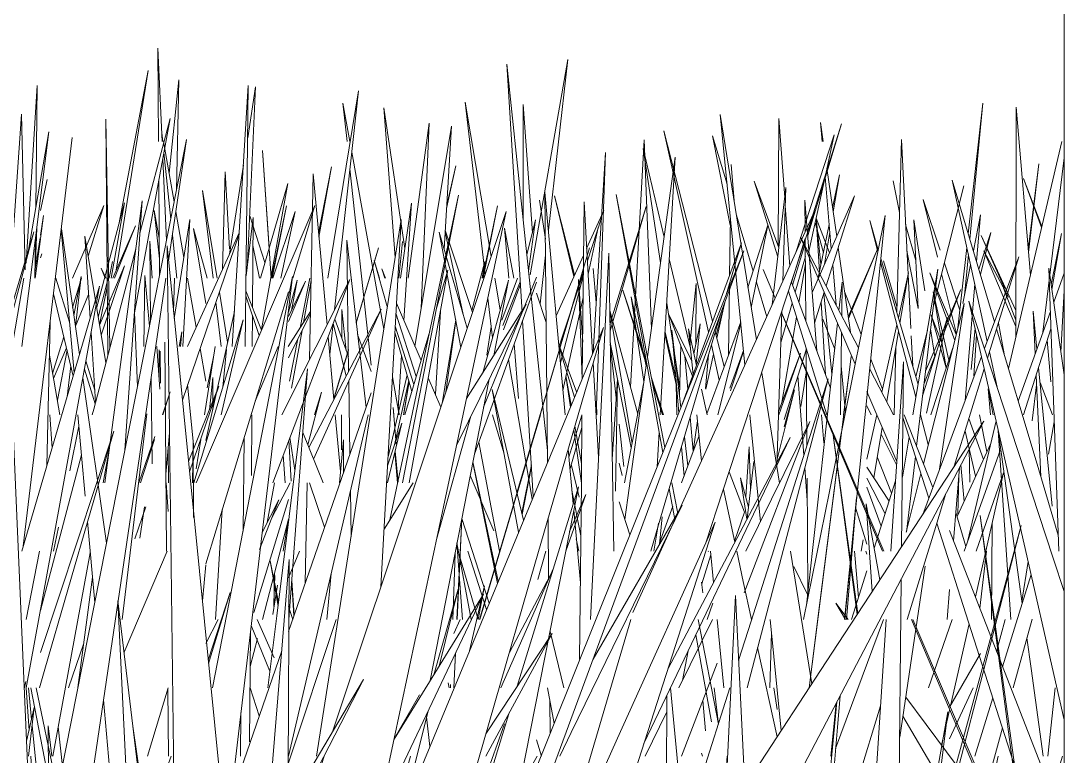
# Model space of a CAD drawing. Header units: millimetres. Extents: x -9575 to 27274, y -4387 to 11354.
# Drawn here: x -5082.72 to -5040.57, y 3088.62 to 3118.33 of the extents above; entities that cross this region are included whole.
import ezdxf

# ---------------------------------------------------------------- set-up
doc = ezdxf.new("R2010")
doc.units = ezdxf.units.MM
doc.layers.add('A-FLOR-HRAL', color=11, linetype='Continuous', lineweight=9)
doc.layers.add('G-IMPT', color=8, linetype='Continuous', lineweight=9)

# ---------------------------------------------------------------- blocks, each defined once
blk = doc.blocks.new('Railing - 2_ x 1_2_-V4-North')
at = {"layer": 'A-FLOR-HRAL'}
blk.add_line((-7478.968, 3048), (-7478.968, 3933.825), dxfattribs=at)
blk = doc.blocks.new('Railing - Railing-380087-North')
blk.add_blockref('Railing - 2_ x 1_2_-V4-North', (2438.4, 0))
blk = doc.blocks.new('Grass Array - 25_dwg-V16-North')
at = {"layer": 'G-IMPT'}
for p, q in [((-5062.468, 3106.545), (-5063.078, 3116.58)), ((-5061.816, 3104.51), (-5063.078, 3116.58)), ((-5070.317, 3107.931), (-5069.076, 3115.504)), ((-5070.043, 3106.656), (-5069.076, 3115.504)), ((-5064.772, 3115.046), (-5063.962, 3108.065)), ((-5064.772, 3115.046), (-5063.717, 3108.799)), ((-5063.717, 3108.799), (-5064.772, 3115.046)), ((-5053.001, 3105.441), (-5054.467, 3114.548)), ((-5053.464, 3104.419), (-5054.467, 3114.548)), ((-5042.506, 3114.84), (-5042.518, 3105.564)), ((-5042.506, 3114.84), (-5041.933, 3108.052)), ((-5079.203, 3104.82), (-5079.281, 3114.36)), ((-5079.121, 3105.133), (-5079.281, 3114.36)), ((-5050.94, 3109.806), (-5049.557, 3114.172)), ((-5050.928, 3109.657), (-5049.557, 3114.172)), ((-5065.318, 3114.074), (-5066.799, 3105.174)), ((-5066.799, 3105.174), (-5065.318, 3114.074)), ((-5065.318, 3114.074), (-5065.619, 3109.1)), ((-5054.769, 3106.188), (-5056.743, 3113.884)), ((-5054.932, 3105.743), (-5056.743, 3113.884)), ((-5042.818, 3104.285), (-5040.665, 3113.449)), ((-5072.606, 3107.931), (-5072.953, 3113.087)), ((-5072.602, 3107.931), (-5072.953, 3113.087)), ((-5059.097, 3113.014), (-5059.597, 3104.94)), ((-5059.097, 3113.014), (-5059.473, 3102.413)), ((-5059.473, 3102.413), (-5059.097, 3113.014)), ((-5065.519, 3110.75), (-5065.142, 3112.464)), ((-5065.511, 3110.883), (-5065.142, 3112.464)), ((-5056.279, 3112.817), (-5057.404, 3104.748)), ((-5056.279, 3112.817), (-5056.89, 3102.413)), ((-5056.89, 3102.413), (-5056.279, 3112.817)), ((-5053.904, 3111.049), (-5054.022, 3112.525)), ((-5041.426, 3105.742), (-5040.568, 3112.792)), ((-5071.056, 3104.636), (-5070.91, 3112.144)), ((-5070.349, 3106.046), (-5070.91, 3112.144)), ((-5073.039, 3107.931), (-5071.937, 3111.761)), ((-5073.001, 3105.855), (-5071.937, 3111.761)), ((-5053.086, 3111.853), (-5052.137, 3108.79)), ((-5053.086, 3111.853), (-5052.094, 3109.155)), ((-5052.363, 3106.849), (-5051.809, 3111.6)), ((-5051.932, 3107.799), (-5051.809, 3111.6)), ((-5043.676, 3105.377), (-5045.09, 3111.895)), ((-5043.381, 3106.169), (-5045.09, 3111.895)), ((-5075.379, 3111.468), (-5074.954, 3107.931)), ((-5075.379, 3111.468), (-5074.793, 3107.931)), ((-5074.793, 3107.931), (-5075.379, 3111.468)), ((-5067.379, 3100.208), (-5065.038, 3111.281)), ((-5067.306, 3099.654), (-5065.038, 3111.281)), ((-5061.44, 3100.49), (-5061.544, 3111.407)), ((-5060.729, 3102.413), (-5061.544, 3111.407)), ((-5056.698, 3101.094), (-5058.671, 3111.31)), ((-5056.782, 3100.885), (-5058.671, 3111.31)), ((-5079.655, 3106.757), (-5078.532, 3110.977)), ((-5079.069, 3107.931), (-5078.532, 3110.977)), ((-5060.034, 3103.886), (-5059.966, 3111.019)), ((-5059.619, 3104.888), (-5059.966, 3111.019)), ((-5058.92, 3106.06), (-5057.451, 3110.828)), ((-5058.916, 3105.796), (-5057.451, 3110.828)), ((-5050.566, 3104.998), (-5051.039, 3111.076)), ((-5051.029, 3109.794), (-5051.039, 3111.076)), ((-5073.62, 3108.018), (-5073.334, 3110.386)), ((-5073.358, 3106.745), (-5073.334, 3110.386)), ((-5054.085, 3108.054), (-5054.052, 3110.364)), ((-5050.05, 3099.306), (-5047.795, 3110.463)), ((-5049.438, 3094.136), (-5047.795, 3110.463)), ((-5043.95, 3110.492), (-5044.236, 3109.036)), ((-5044.236, 3109.036), (-5043.95, 3110.492)), ((-5043.95, 3110.492), (-5044.106, 3108.599)), ((-5048.075, 3109.076), (-5048.423, 3110.255)), ((-5048.092, 3108.992), (-5048.423, 3110.255)), ((-5076.192, 3103.005), (-5073.897, 3109.713)), ((-5075.991, 3105.172), (-5073.895, 3109.756)), ((-5068.774, 3102.698), (-5069.553, 3109.47)), ((-5069.475, 3104.165), (-5069.553, 3109.47)), ((-5064.941, 3105.134), (-5065.823, 3109.795)), ((-5064.683, 3105.907), (-5065.823, 3109.795)), ((-5051.585, 3107.769), (-5051.027, 3109.531)), ((-5049.01, 3104.45), (-5051.218, 3109.591)), ((-5048.875, 3105.118), (-5051.218, 3109.591)), ((-5051.001, 3106.181), (-5051.026, 3109.471)), ((-5044.016, 3108.296), (-5043.527, 3109.781)), ((-5043.949, 3108.072), (-5043.527, 3109.781)), ((-5077.479, 3106.197), (-5077.512, 3109.423)), ((-5077.411, 3107.931), (-5077.512, 3109.423)), ((-5051.539, 3107.645), (-5051.025, 3109.337)), ((-5068.223, 3107.931), (-5068.451, 3108.637)), ((-5067.913, 3106.78), (-5068.451, 3108.637)), ((-5059.506, 3098.196), (-5058.968, 3108.937)), ((-5058.768, 3096.895), (-5058.968, 3108.937)), ((-5051.434, 3107.359), (-5051.021, 3108.808)), ((-5046.468, 3103.629), (-5047.97, 3108.721)), ((-5043.785, 3105.083), (-5042.404, 3108.788)), ((-5043.661, 3104.703), (-5042.404, 3108.788)), ((-5079.536, 3106.034), (-5078.529, 3108.429)), ((-5079.469, 3105.633), (-5078.529, 3108.429)), ((-5079.155, 3107.931), (-5079.018, 3108.609)), ((-5068.019, 3107.931), (-5068.139, 3108.303)), ((-5067.98, 3107.931), (-5068.139, 3108.303)), ((-5065.467, 3108.254), (-5067.028, 3099.654)), ((-5065.467, 3108.254), (-5065.938, 3106.667)), ((-5052.238, 3107.125), (-5052.73, 3108.274)), ((-5052.24, 3107.12), (-5052.73, 3108.274)), ((-5051.283, 3106.949), (-5051.019, 3108.514)), ((-5046.555, 3103.118), (-5047.984, 3108.579)), ((-5046.675, 3102.413), (-5045.674, 3108.299)), ((-5046.528, 3101.139), (-5045.674, 3108.299)), ((-5044.347, 3108.473), (-5044.655, 3106.91)), ((-5044.655, 3106.91), (-5044.347, 3108.473)), ((-5040.783, 3096.895), (-5041.185, 3108.339)), ((-5040.568, 3104.018), (-5041.185, 3108.339)), ((-5081.302, 3107.931), (-5080.749, 3106.158)), ((-5080.749, 3106.158), (-5081.302, 3107.931)), ((-5079.589, 3106.357), (-5079.19, 3107.931)), ((-5064.393, 3100.819), (-5061.89, 3107.771)), ((-5064.022, 3102.718), (-5061.89, 3107.968)), ((-5063.57, 3107.931), (-5063.352, 3106.644)), ((-5063.352, 3106.644), (-5063.57, 3107.931)), ((-5060.02, 3105.344), (-5060.184, 3107.873)), ((-5060.042, 3103.866), (-5060.184, 3107.873)), ((-5051.585, 3107.769), (-5050.012, 3103.489)), ((-5049.666, 3106.628), (-5049.54, 3107.771)), ((-5049.555, 3106.416), (-5049.54, 3107.771)), ((-5047.262, 3106.321), (-5046.855, 3108.141)), ((-5047.2, 3106.111), (-5046.855, 3108.141)), ((-5040.988, 3106.959), (-5040.568, 3108.127)), ((-5079.538, 3106.046), (-5079.226, 3107.582)), ((-5074.7, 3107.367), (-5074.364, 3105.34)), ((-5074.364, 3105.34), (-5074.7, 3107.367)), ((-5072.992, 3105.835), (-5073.627, 3107.414)), ((-5057.41, 3104.353), (-5058.391, 3107.44)), ((-5057.445, 3104.545), (-5058.391, 3107.44)), ((-5054.129, 3104.821), (-5054.089, 3107.713)), ((-5051.706, 3107.4), (-5050.16, 3102.413)), ((-5044.18, 3107.702), (-5044.57, 3102.978)), ((-5042.517, 3106.234), (-5043.019, 3107.531)), ((-5040.7, 3104.942), (-5040.568, 3107.434)), ((-5081.398, 3107.297), (-5080.605, 3103.974)), ((-5074.837, 3106.965), (-5074.622, 3105.172)), ((-5073.084, 3105.618), (-5073.63, 3107.221)), ((-5063.852, 3107.118), (-5063.666, 3105.515)), ((-5057.543, 3103.749), (-5058.055, 3107.171)), ((-5057.454, 3104.383), (-5058.055, 3107.171)), ((-5040.568, 3090.088), (-5044.413, 3106.995)), ((-5041.008, 3096.614), (-5044.413, 3106.995)), ((-5075.244, 3101.369), (-5074.089, 3106.584)), ((-5071.086, 3101.094), (-5068.161, 3106.671)), ((-5070.894, 3100.616), (-5068.161, 3106.671)), ((-5066.742, 3103.957), (-5067.566, 3106.52)), ((-5066.552, 3104.597), (-5067.544, 3106.914)), ((-5065.771, 3106.577), (-5065.973, 3103.245)), ((-5052.174, 3100.31), (-5051.971, 3106.591)), ((-5052.012, 3105.329), (-5051.558, 3106.923)), ((-5048.186, 3097.565), (-5051.991, 3106.532)), ((-5047.859, 3096.895), (-5051.988, 3106.541)), ((-5046.253, 3100.432), (-5044.606, 3106.91)), ((-5045.602, 3100.209), (-5044.606, 3106.91)), ((-5042.425, 3102.966), (-5041.123, 3106.583)), ((-5041.671, 3105.061), (-5041.82, 3106.592)), ((-5041.741, 3104.866), (-5041.82, 3106.592)), ((-5081.665, 3100.358), (-5081.537, 3106.137)), ((-5073.369, 3105.172), (-5073.36, 3106.429)), ((-5070.239, 3104.858), (-5070.104, 3106.097)), ((-5062.015, 3099.103), (-5062.448, 3106.221)), ((-5055.584, 3103.967), (-5056.54, 3106.457)), ((-5055.617, 3104.598), (-5056.54, 3106.457)), ((-5055, 3102.451), (-5053.636, 3106.163)), ((-5054.553, 3102.413), (-5053.63, 3106.099)), ((-5051.967, 3102.9), (-5051.383, 3106.358)), ((-5050.978, 3094.714), (-5049.723, 3106.11)), ((-5049.838, 3105.065), (-5050.317, 3106.279)), ((-5046.285, 3103.181), (-5045.28, 3106.335)), ((-5046.129, 3102.478), (-5045.28, 3106.335)), ((-5043.226, 3106.116), (-5042.996, 3104.878)), ((-5076.214, 3105.761), (-5076.32, 3105.172)), ((-5076.32, 3105.172), (-5076.214, 3105.761)), ((-5076.214, 3105.761), (-5076.265, 3105.172)), ((-5066.92, 3103.356), (-5067.609, 3105.733)), ((-5066.837, 3103.635), (-5067.595, 3105.985)), ((-5066.2, 3105.783), (-5067.2, 3102.413)), ((-5056.419, 3105.827), (-5056.139, 3102.485)), ((-5056.419, 3105.827), (-5056.05, 3102.707)), ((-5056.05, 3102.707), (-5056.419, 3105.827)), ((-5055.561, 3104.03), (-5055.744, 3105.882)), ((-5055.423, 3104.406), (-5055.744, 3105.882)), ((-5054.3, 3104.357), (-5054.661, 3105.766)), ((-5049.599, 3102.413), (-5049.563, 3105.736)), ((-5047.933, 3103.319), (-5047.322, 3106.051)), ((-5047.738, 3102.946), (-5047.255, 3105.791)), ((-5041.704, 3100.551), (-5043.297, 3105.888)), ((-5042.204, 3102.413), (-5041.099, 3105.889)), ((-5070.071, 3103.03), (-5070.305, 3105.566)), ((-5060.264, 3103.331), (-5060.986, 3105.245)), ((-5081.566, 3104.82), (-5081.14, 3102.413)), ((-5081.14, 3102.413), (-5081.566, 3104.82)), ((-5077.105, 3103.443), (-5077.223, 3105.172)), ((-5077.125, 3103.736), (-5077.132, 3105.04)), ((-5060.348, 3103.128), (-5060.98, 3105.184)), ((-5056.103, 3103.158), (-5056.058, 3105.202)), ((-5055.059, 3103.472), (-5054.934, 3104.837)), ((-5054.502, 3103.807), (-5054.818, 3105.23)), ((-5054.076, 3103.485), (-5053.522, 3105.003)), ((-5054.048, 3103.377), (-5053.518, 3104.966)), ((-5052.102, 3102.537), (-5051.223, 3104.893)), ((-5052.093, 3102.413), (-5051.223, 3104.893)), ((-5050.963, 3101.159), (-5050.993, 3105.099)), ((-5045.952, 3102.413), (-5045.061, 3105.121)), ((-5043.273, 3103.519), (-5043.584, 3104.954)), ((-5080.091, 3104.586), (-5079.731, 3103.398)), ((-5063.015, 3104.647), (-5062.759, 3103.136)), ((-5062.059, 3098.995), (-5063.015, 3104.647)), ((-5061.816, 3104.51), (-5061.445, 3100.961)), ((-5059.381, 3100.691), (-5059.597, 3104.508)), ((-5057.438, 3104.504), (-5058.319, 3098.181)), ((-5055.777, 3103.442), (-5055.897, 3104.781)), ((-5050.873, 3091.377), (-5049.178, 3104.763)), ((-5050.439, 3094.812), (-5049.178, 3104.763)), ((-5047.058, 3104.555), (-5047.569, 3096.895)), ((-5047.058, 3104.555), (-5047.133, 3097.083)), ((-5046.282, 3098.384), (-5043.905, 3104.762)), ((-5080.154, 3104.247), (-5079.721, 3102.857)), ((-5079.721, 3102.857), (-5080.154, 3104.247)), ((-5067.885, 3100.71), (-5067.113, 3104.02)), ((-5060.517, 3102.72), (-5060.698, 3103.981)), ((-5060.486, 3102.793), (-5060.698, 3103.981)), ((-5052.068, 3099.649), (-5052.786, 3104.108)), ((-5047.458, 3102.413), (-5048.42, 3104.249)), ((-5045.005, 3100.335), (-5043.794, 3104.273)), ((-5041.513, 3099.912), (-5041.701, 3103.996)), ((-5041.053, 3098.715), (-5041.599, 3104.317)), ((-5077.418, 3100.426), (-5077.454, 3103.882)), ((-5074.967, 3103.92), (-5075.098, 3102.616)), ((-5075.098, 3102.616), (-5074.967, 3103.92)), ((-5074.967, 3103.92), (-5074.968, 3102.614)), ((-5069.426, 3100.817), (-5069.469, 3103.772)), ((-5067.621, 3101.197), (-5067.048, 3103.799)), ((-5067.259, 3102.413), (-5067.036, 3103.755)), ((-5067.036, 3103.755), (-5067.252, 3102.452)), ((-5065.748, 3102.719), (-5066.256, 3103.907)), ((-5058.83, 3100.618), (-5058.619, 3103.854)), ((-5058.695, 3099.326), (-5058.619, 3103.854)), ((-5058.331, 3099.654), (-5057.556, 3103.656)), ((-5056.748, 3102.413), (-5057.248, 3103.941)), ((-5056.794, 3102.413), (-5057.198, 3103.686)), ((-5053.378, 3091.377), (-5050.103, 3103.863)), ((-5053.216, 3094.068), (-5050.103, 3103.863)), ((-5041.862, 3102.161), (-5041.684, 3103.623)), ((-5041.037, 3102.413), (-5041.54, 3103.711)), ((-5071.126, 3101.193), (-5070.572, 3103.321)), ((-5070.852, 3102.413), (-5070.572, 3103.321)), ((-5062.611, 3097.663), (-5063.681, 3103.426)), ((-5062.411, 3098.146), (-5063.681, 3103.426)), ((-5062.059, 3098.995), (-5062.759, 3103.136)), ((-5054.991, 3102.413), (-5055.214, 3103.439)), ((-5052.165, 3100.612), (-5051.456, 3103.423)), ((-5051.876, 3101.917), (-5051.456, 3103.423)), ((-5047.327, 3100.528), (-5048.538, 3103.349)), ((-5067.464, 3102.413), (-5067.462, 3102.727)), ((-5067.441, 3102.413), (-5067.462, 3102.727)), ((-5048.359, 3102.413), (-5048.538, 3102.767)), ((-5081.549, 3102.413), (-5081.459, 3101.063)), ((-5073.403, 3099.955), (-5073.387, 3102.413)), ((-5069.802, 3100.112), (-5070.014, 3102.413)), ((-5067.647, 3102.413), (-5067.678, 3102.702)), ((-5067.551, 3101.228), (-5067.678, 3102.702)), ((-5067.259, 3102.413), (-5067.252, 3102.452)), ((-5063.208, 3100.876), (-5063.658, 3102.413)), ((-5060.573, 3100.695), (-5060.048, 3102.4)), ((-5060.074, 3099.641), (-5060.048, 3102.413)), ((-5059.449, 3102.413), (-5059.444, 3102.627)), ((-5055.554, 3100.941), (-5055.676, 3102.309)), ((-5055.219, 3100.544), (-5055.403, 3102.413)), ((-5053.265, 3102.413), (-5052.837, 3098.087)), ((-5050.276, 3101.271), (-5050.365, 3102.413)), ((-5048.538, 3100.612), (-5048.136, 3102.412)), ((-5046.036, 3099.043), (-5047.081, 3102.3)), ((-5045.877, 3099.47), (-5047.025, 3102.413)), ((-5046.055, 3101.208), (-5046.371, 3102.413)), ((-5043.685, 3100.914), (-5043.986, 3102.413)), ((-5080.737, 3100.139), (-5080.37, 3101.944)), ((-5060.532, 3100.242), (-5060.053, 3101.89)), ((-5060.067, 3100.441), (-5060.336, 3101.951)), ((-5055.553, 3100.946), (-5055.378, 3102.16)), ((-5053.497, 3095.217), (-5050.844, 3102.136)), ((-5053.423, 3096.895), (-5050.844, 3102.136)), ((-5048.261, 3099.866), (-5047.915, 3101.899)), ((-5043.315, 3102.17), (-5044.454, 3097.327)), ((-5070.507, 3099.654), (-5071.327, 3101.692)), ((-5060.074, 3099.641), (-5060.383, 3101.789)), ((-5057.548, 3089.127), (-5051.637, 3101.493)), ((-5057.014, 3100.308), (-5056.931, 3101.709)), ((-5056.57, 3092.164), (-5051.637, 3101.493)), ((-5056.027, 3099.654), (-5055.32, 3101.578)), ((-5055.909, 3101.517), (-5055.771, 3100.351)), ((-5055.771, 3100.351), (-5055.909, 3101.517)), ((-5048.93, 3094.338), (-5049.899, 3101.586)), ((-5048.901, 3094.383), (-5049.899, 3101.586)), ((-5047.336, 3100.394), (-5047.961, 3101.629)), ((-5047.105, 3099.885), (-5046.828, 3101.512)), ((-5043.23, 3101.775), (-5042.715, 3094.136)), ((-5043.23, 3101.775), (-5042.265, 3094.791)), ((-5076.751, 3099.654), (-5076.771, 3101.05)), ((-5069.845, 3099.654), (-5069.682, 3101.395)), ((-5069.681, 3100.081), (-5069.682, 3101.395)), ((-5063.718, 3098.666), (-5064.217, 3101.307)), ((-5060.403, 3098.817), (-5060.603, 3101.026)), ((-5056.025, 3101.121), (-5055.925, 3099.93)), ((-5053.433, 3099.098), (-5053.293, 3101.115)), ((-5053.234, 3099.375), (-5053.293, 3101.115)), ((-5044.895, 3098.297), (-5043.533, 3101.244)), ((-5072.115, 3100.781), (-5072.038, 3099.654)), ((-5067.507, 3099.654), (-5067.61, 3100.901)), ((-5067.475, 3099.706), (-5067.601, 3100.939)), ((-5047.539, 3099.24), (-5048.118, 3100.707)), ((-5046.943, 3097.664), (-5046.577, 3100.73)), ((-5043.146, 3100.962), (-5044.609, 3096.895)), ((-5067.379, 3100.208), (-5067.812, 3098.161)), ((-5063.467, 3095.597), (-5064.46, 3100.476)), ((-5063.431, 3095.684), (-5064.453, 3100.508)), ((-5062.485, 3098.451), (-5062.093, 3100.393)), ((-5062.467, 3098.377), (-5062.089, 3100.321)), ((-5053.1, 3100.522), (-5053.368, 3098.219)), ((-5047.643, 3098.915), (-5048.538, 3100.293)), ((-5044.792, 3100.286), (-5045.037, 3097.315)), ((-5044.612, 3098.91), (-5044.739, 3100.387)), ((-5041.704, 3100.551), (-5040.806, 3097.542)), ((-5063.606, 3097.718), (-5064.562, 3099.951)), ((-5053.476, 3098.473), (-5054.101, 3100.101)), ((-5053.382, 3098.193), (-5053.649, 3099.868)), ((-5053.315, 3098.678), (-5053.649, 3099.868)), ((-5050.952, 3099.854), (-5050.917, 3095.268)), ((-5048.538, 3099.855), (-5047.804, 3098.41)), ((-5046.956, 3097.664), (-5046.354, 3100.034)), ((-5044.858, 3098.377), (-5044.823, 3099.912)), ((-5044.155, 3095.053), (-5043.012, 3100.07)), ((-5044.123, 3096.895), (-5043.012, 3100.07)), ((-5076.768, 3098.499), (-5076.846, 3099.654)), ((-5072.578, 3098.251), (-5071.842, 3099.654)), ((-5071.153, 3099.654), (-5071.232, 3095.602)), ((-5070.448, 3097.866), (-5071.056, 3099.654)), ((-5069.377, 3097.484), (-5069.404, 3099.355)), ((-5060.074, 3099.641), (-5060.142, 3092.519)), ((-5056.52, 3099.437), (-5056.291, 3098.177)), ((-5056.181, 3098.42), (-5056.42, 3099.654)), ((-5053.875, 3097.261), (-5054.335, 3099.386)), ((-5047.962, 3097.914), (-5048.538, 3099.48)), ((-5048.245, 3097.024), (-5047.379, 3099.743)), ((-5073.308, 3094.427), (-5071.906, 3098.984)), ((-5060.706, 3096.895), (-5059.891, 3099.195)), ((-5060.548, 3097.7), (-5059.891, 3099.195)), ((-5050.05, 3099.306), (-5051.095, 3094.136)), ((-5049.43, 3094.136), (-5048.961, 3099.068)), ((-5049.366, 3094.136), (-5048.961, 3099.068)), ((-5045.753, 3097.901), (-5045.345, 3099.229)), ((-5077.669, 3098.686), (-5078.108, 3097.404)), ((-5063.718, 3098.666), (-5063.383, 3096.895)), ((-5060.113, 3095.614), (-5060.38, 3098.558)), ((-5058.116, 3097.563), (-5058.552, 3098.89)), ((-5056.914, 3097.239), (-5056.371, 3098.718)), ((-5048.986, 3098.626), (-5048.538, 3097.178)), ((-5048.324, 3095.264), (-5048.565, 3098.807)), ((-5048.014, 3095.738), (-5048.565, 3098.807)), ((-5072.962, 3094.136), (-5071.906, 3098.194)), ((-5071.922, 3098.132), (-5072.125, 3096.895)), ((-5065.098, 3094.136), (-5064.902, 3098.212)), ((-5065.094, 3094.136), (-5064.901, 3098.216)), ((-5063.798, 3094.798), (-5064.9, 3098.225)), ((-5061.418, 3098.206), (-5061.395, 3095.774)), ((-5059.506, 3098.196), (-5059.709, 3094.136)), ((-5056.92, 3097.174), (-5056.815, 3098.292)), ((-5053.884, 3097.306), (-5053.476, 3098.469)), ((-5044.539, 3097.09), (-5044.943, 3098.459)), ((-5040.715, 3074.823), (-5043.965, 3098.337)), ((-5042.772, 3089.293), (-5043.965, 3098.337)), ((-5081.196, 3097.875), (-5081.395, 3096.895)), ((-5057.139, 3096.895), (-5056.959, 3098.024)), ((-5052.202, 3061.463), (-5042.308, 3097.941)), ((-5045.753, 3097.901), (-5046.912, 3094.136)), ((-5044.321, 3093.696), (-5045.712, 3098.034)), ((-5040.57, 3085.859), (-5045.2, 3097.732)), ((-5044.623, 3088.988), (-5042.308, 3097.941)), ((-5043.472, 3098.053), (-5043.508, 3094.136)), ((-5064.88, 3094.136), (-5065.106, 3097.236)), ((-5064.531, 3094.136), (-5065.106, 3097.236)), ((-5048.687, 3097.358), (-5048.765, 3096.895)), ((-5048.186, 3097.565), (-5047.901, 3096.895)), ((-5065.047, 3096.895), (-5064.247, 3094.136)), ((-5063.904, 3094.542), (-5064.663, 3096.895)), ((-5061.837, 3095.76), (-5061.507, 3096.895)), ((-5054.943, 3096.891), (-5054.945, 3096.895)), ((-5054.736, 3095.632), (-5054.86, 3096.895)), ((-5053.531, 3095.677), (-5053.795, 3096.895)), ((-5050.762, 3091.539), (-5051.625, 3096.895)), ((-5049.04, 3096.895), (-5048.88, 3095.031)), ((-5048.538, 3096.782), (-5048.581, 3096.895)), ((-5043.7, 3096.895), (-5043.979, 3094.602)), ((-5072.327, 3094.679), (-5072.651, 3096.513)), ((-5072.307, 3094.84), (-5072.651, 3096.513)), ((-5065.271, 3094.136), (-5065.178, 3096.802)), ((-5054.846, 3096.756), (-5055.205, 3095.574)), ((-5042.275, 3094.867), (-5042.021, 3096.476)), ((-5041.008, 3096.614), (-5040.568, 3095.272)), ((-5070.361, 3094.136), (-5070.187, 3095.993)), ((-5063.328, 3091.377), (-5061.202, 3096.213)), ((-5051.489, 3096.275), (-5050.93, 3095.148)), ((-5049.165, 3094.136), (-5048.538, 3096.105)), ((-5046.184, 3096.291), (-5047.21, 3089.387)), ((-5071.688, 3094.283), (-5071.777, 3095.608)), ((-5071.77, 3095.709), (-5071.675, 3094.32)), ((-5062.978, 3092.808), (-5061.339, 3095.91)), ((-5055.214, 3095.645), (-5055.163, 3095.212)), ((-5053.531, 3095.677), (-5053.197, 3094.136)), ((-5047.146, 3095.785), (-5047.16, 3094.364)), ((-5043.055, 3092.232), (-5041.904, 3095.961)), ((-5072.349, 3095.525), (-5072.543, 3094.341)), ((-5045.2, 3095.344), (-5045.299, 3094.136)), ((-5054.765, 3094.796), (-5054.996, 3094.136)), ((-5054.259, 3086.695), (-5053.851, 3095.105)), ((-5053.473, 3087.398), (-5053.851, 3095.105)), ((-5050.439, 3094.812), (-5050.875, 3091.377)), ((-5049.399, 3094.136), (-5049.788, 3094.794)), ((-5049.299, 3094.136), (-5049.788, 3094.794)), ((-5071.733, 3094.136), (-5071.906, 3094.667)), ((-5047.301, 3080.341), (-5047.16, 3094.364)), ((-5072.675, 3092.077), (-5073.411, 3093.902)), ((-5073.178, 3094.136), (-5072.484, 3092.586)), ((-5056.139, 3091.377), (-5054.781, 3094.136)), ((-5054.538, 3089.909), (-5055.354, 3094.136)), ((-5054.318, 3091.377), (-5054.589, 3094.136)), ((-5053.216, 3094.068), (-5053.722, 3092.475)), ((-5052.445, 3094.136), (-5052.001, 3089.647)), ((-5049.808, 3088.922), (-5047.865, 3094.136)), ((-5047.753, 3094.136), (-5049.14, 3073.331)), ((-5046.731, 3094.136), (-5042.048, 3083.1)), ((-5041.953, 3083.1), (-5046.677, 3094.136)), ((-5046.054, 3091.377), (-5045.089, 3094.136)), ((-5045.16, 3090.645), (-5044.405, 3093.958)), ((-5043.295, 3092.847), (-5042.948, 3094.136)), ((-5041.862, 3094.158), (-5042.621, 3091.377)), ((-5073.446, 3093.606), (-5073.475, 3089.196)), ((-5061.331, 3093.656), (-5060.783, 3091.377)), ((-5055.448, 3093.521), (-5054.81, 3090.003)), ((-5052.463, 3091.377), (-5052.392, 3093.594)), ((-5044.321, 3093.696), (-5040.921, 3083.1)), ((-5073.455, 3092.241), (-5073.161, 3093.371)), ((-5042.071, 3093.391), (-5041.901, 3092.161)), ((-5065.23, 3091.377), (-5065.163, 3092.779)), ((-5065.223, 3091.377), (-5065.157, 3092.791)), ((-5055.991, 3091.677), (-5055.755, 3092.878)), ((-5052.952, 3093.004), (-5052.168, 3089.391)), ((-5045.2, 3090.601), (-5043.944, 3092.767)), ((-5054.588, 3092.372), (-5056.028, 3088.618)), ((-5041.412, 3088.618), (-5041.901, 3092.161)), ((-5080.558, 3091.381), (-5080.557, 3091.377)), ((-5073.45, 3091.377), (-5073.084, 3090.252)), ((-5065.408, 3091.377), (-5065.448, 3091.58)), ((-5065.417, 3091.377), (-5065.448, 3091.58)), ((-5065.362, 3091.517), (-5065.367, 3091.377)), ((-5061.178, 3089.941), (-5061.444, 3091.377)), ((-5056.472, 3091.377), (-5055.752, 3083.918)), ((-5054.071, 3091.377), (-5055.825, 3085.859)), ((-5054.536, 3089.915), (-5054.709, 3091.377)), ((-5054.536, 3089.915), (-5054.709, 3091.377)), ((-5052.158, 3090.508), (-5052.296, 3091.377)), ((-5045.2, 3089.313), (-5044.246, 3091.377)), ((-5040.93, 3091.377), (-5041.23, 3088.618)), ((-5056.65, 3083.1), (-5056.616, 3091.076)), ((-5056.616, 3091.076), (-5056.642, 3084.826)), ((-5049.724, 3089.783), (-5049.619, 3091.057)), ((-5043.805, 3086.753), (-5046.97, 3091.006)), ((-5044.171, 3088.618), (-5043.445, 3090.968)), ((-5061.348, 3090.858), (-5061.336, 3089.548)), ((-5055.166, 3090.865), (-5055.064, 3089.645)), ((-5052.025, 3066.851), (-5049.746, 3090.815)), ((-5047.986, 3090.644), (-5050.261, 3083.248)), ((-5049.994, 3088.618), (-5049.779, 3090.75)), ((-5066.197, 3089.005), (-5066.327, 3090.207)), ((-5057.497, 3088.618), (-5056.619, 3090.402)), ((-5041.233, 3080.341), (-5047.085, 3090.228)), ((-5046.998, 3080.777), (-5045.264, 3090.405)), ((-5046.024, 3084.243), (-5045.264, 3090.405)), ((-5045.2, 3090.47), (-5045.521, 3089.06)), ((-5063.176, 3089.928), (-5065.125, 3084.428)), ((-5049.724, 3089.783), (-5051.633, 3066.547)), ((-5043.06, 3089.767), (-5043.862, 3086.83)), ((-5061.681, 3088.618), (-5061.89, 3089.282)), ((-5061.89, 3089.281), (-5061.681, 3088.618)), ((-5042.772, 3089.293), (-5040.864, 3074.823)), ((-5044.623, 3088.988), (-5051.137, 3063.788)), ((-5055.214, 3088.731), (-5055.177, 3088.618)), ((-5054.386, 3086.004), (-5054.181, 3088.618)), ((-5043.573, 3087.067), (-5043.237, 3088.618)), ((-5041.076, 3087.156), (-5040.638, 3088.618))]:
    blk.add_line(p, q, dxfattribs=at)
blk = doc.blocks.new('Grass Array - 25_dwg-V19-North')
at = {"layer": 'G-IMPT'}
for p, q in [((-5072.688, 3109.15), (-5072.953, 3113.087)), ((-5072.685, 3109.159), (-5072.953, 3113.087)), ((-5050.986, 3104.164), (-5051.535, 3105.458)), ((-5050.986, 3104.2), (-5051.532, 3105.476)), ((-5049.476, 3102.413), (-5049.309, 3103.725)), ((-5049.475, 3102.413), (-5049.309, 3103.725)), ((-5072.115, 3100.781), (-5072.038, 3099.654)), ((-5065.098, 3094.136), (-5065.011, 3095.94)), ((-5065.094, 3094.136), (-5065.01, 3095.919))]:
    blk.add_line(p, q, dxfattribs=at)
blk = doc.blocks.new('Grass Array - Grass Array-440235-North')
for name in ['Grass Array - 25_dwg-V16-North', 'Grass Array - 25_dwg-V19-North']:
    blk.add_blockref(name, (0, 0))
blk = doc.blocks.new('Grass Array - 25_dwg-V21-North')
at = {"layer": 'G-IMPT'}
for p, q in [((-5077.015, 3113.449), (-5077.186, 3117.22)), ((-5077.156, 3113.449), (-5077.186, 3117.22)), ((-5062.138, 3108.07), (-5060.619, 3116.77)), ((-5061.405, 3109.868), (-5060.619, 3116.77)), ((-5078.865, 3108.256), (-5077.571, 3116.317)), ((-5078.766, 3110.097), (-5077.571, 3116.317)), ((-5076.73, 3112.166), (-5076.333, 3115.949)), ((-5076.435, 3111.466), (-5076.333, 3115.949)), ((-5073.556, 3108.548), (-5073.234, 3115.664)), ((-5073.555, 3113.605), (-5073.234, 3115.664)), ((-5069.707, 3115.002), (-5069.54, 3113.449)), ((-5069.707, 3115.002), (-5069.426, 3113.449)), ((-5069.426, 3113.449), (-5069.707, 3115.002)), ((-5062.426, 3110.348), (-5062.42, 3114.944)), ((-5062.052, 3109.76), (-5062.42, 3114.944)), ((-5044.439, 3109.715), (-5043.856, 3114.996)), ((-5044.377, 3109.507), (-5043.856, 3114.996)), ((-5083.275, 3106.176), (-5082.694, 3114.552)), ((-5082.546, 3108.267), (-5082.694, 3114.552)), ((-5067.209, 3109.123), (-5068.057, 3114.807)), ((-5067.599, 3108.771), (-5068.057, 3114.807)), ((-5067.071, 3107.931), (-5066.225, 3114.186)), ((-5066.542, 3106.718), (-5066.225, 3114.186)), ((-5052.118, 3109.219), (-5052.097, 3114.385)), ((-5051.858, 3111.183), (-5052.097, 3114.385)), ((-5050.412, 3114.224), (-5050.346, 3113.449)), ((-5050.412, 3114.224), (-5050.302, 3113.449)), ((-5077.019, 3113.802), (-5076.983, 3113.449)), ((-5051.403, 3108.969), (-5049.856, 3113.725)), ((-5050.199, 3112.145), (-5049.856, 3113.725)), ((-5076.957, 3113.449), (-5076.525, 3111.009)), ((-5076.525, 3111.009), (-5076.957, 3113.449)), ((-5058.09, 3103.528), (-5057.538, 3113.517)), ((-5057.246, 3105.88), (-5057.538, 3113.517)), ((-5047.329, 3106.547), (-5047.143, 3113.535)), ((-5046.763, 3105.89), (-5047.143, 3113.535)), ((-5076.938, 3113.002), (-5076.664, 3110.31)), ((-5069.348, 3113.016), (-5068.056, 3105.87)), ((-5068.056, 3105.871), (-5069.348, 3113.016)), ((-5056.874, 3108.548), (-5057.582, 3113.175)), ((-5056.729, 3109.589), (-5057.582, 3113.175)), ((-5076.835, 3109.448), (-5076.984, 3112.751)), ((-5074.288, 3108.897), (-5073.727, 3112.5)), ((-5070.689, 3109.743), (-5070.163, 3112.422)), ((-5070.675, 3109.592), (-5070.163, 3112.422)), ((-5042.019, 3109.069), (-5041.596, 3112.543)), ((-5042.01, 3108.965), (-5041.596, 3112.543)), ((-5074.46, 3112.233), (-5074.578, 3108.262)), ((-5074.46, 3112.233), (-5074.284, 3109.12)), ((-5069.421, 3112.348), (-5068.566, 3104.418)), ((-5050.224, 3112.028), (-5049.975, 3109.119)), ((-5050.149, 3112.375), (-5049.757, 3109.619)), ((-5049.921, 3110.772), (-5049.645, 3112.106)), ((-5049.897, 3110.604), (-5049.645, 3112.106)), ((-5081.922, 3110.661), (-5081.65, 3111.919)), ((-5077.113, 3108.041), (-5077.144, 3111.883)), ((-5050.878, 3109.014), (-5050.265, 3111.841)), ((-5044.615, 3111.666), (-5045.857, 3106.761)), ((-5060.345, 3108.058), (-5061.162, 3111.251)), ((-5060.374, 3107.993), (-5061.162, 3111.251)), ((-5050.749, 3107.349), (-5049.039, 3111.26)), ((-5050.182, 3107.614), (-5049.039, 3111.26)), ((-5067.387, 3107.931), (-5066.933, 3110.961)), ((-5066.933, 3110.961), (-5067.246, 3106.217)), ((-5067.246, 3106.217), (-5066.933, 3110.961)), ((-5061.526, 3109.504), (-5061.76, 3111.077)), ((-5061.526, 3109.508), (-5061.76, 3111.077)), ((-5051.652, 3108.419), (-5051.833, 3110.855)), ((-5081.922, 3109.533), (-5081.799, 3110.466)), ((-5081.922, 3109.664), (-5081.799, 3110.466)), ((-5077.125, 3109.543), (-5077.329, 3110.67)), ((-5077.119, 3108.716), (-5077.329, 3110.67)), ((-5076.457, 3110.621), (-5076.129, 3108.769)), ((-5076.129, 3108.769), (-5076.457, 3110.621)), ((-5072.858, 3108.558), (-5073.47, 3110.452)), ((-5050.456, 3108.176), (-5050.586, 3110.36)), ((-5050.394, 3108.476), (-5050.584, 3110.369)), ((-5082.146, 3108.215), (-5082.077, 3109.945)), ((-5079.006, 3107.931), (-5078.091, 3110.048)), ((-5078.933, 3107.931), (-5078.091, 3110.048)), ((-5075.244, 3106.911), (-5075.75, 3109.934)), ((-5075.185, 3107.931), (-5075.75, 3109.934)), ((-5063.007, 3107.931), (-5063.172, 3109.954)), ((-5062.798, 3107.931), (-5063.172, 3109.954)), ((-5062.272, 3108.87), (-5061.924, 3110.281)), ((-5062.203, 3108.215), (-5061.924, 3110.281)), ((-5059.8, 3108.089), (-5059.391, 3109.975)), ((-5052.536, 3110.066), (-5053.341, 3107.554)), ((-5053.341, 3107.554), (-5052.536, 3110.066)), ((-5052.536, 3110.066), (-5053.21, 3106.742)), ((-5050.518, 3107.878), (-5050.059, 3110.1)), ((-5082.148, 3108.201), (-5081.938, 3109.561)), ((-5082.135, 3107.931), (-5081.926, 3109.508)), ((-5076.598, 3109.666), (-5076.422, 3107.931)), ((-5064.83, 3106.408), (-5065.577, 3109.789)), ((-5064.469, 3106.546), (-5065.572, 3109.87)), ((-5050.251, 3108.489), (-5050.033, 3109.79)), ((-5042.976, 3107.531), (-5043.918, 3109.653)), ((-5042.516, 3106.629), (-5043.918, 3109.653)), ((-5041.091, 3107.68), (-5040.677, 3109.732)), ((-5041.061, 3107.472), (-5040.677, 3109.732)), ((-5073.071, 3107.931), (-5073.342, 3109.25)), ((-5067.453, 3107.931), (-5067.304, 3109.411)), ((-5049.693, 3109.174), (-5049.205, 3105.748)), ((-5049.293, 3106.367), (-5048.108, 3109.096)), ((-5049.284, 3106.302), (-5048.108, 3109.096)), ((-5044.858, 3105.919), (-5044.499, 3109.172)), ((-5081.922, 3108.754), (-5081.875, 3108.918)), ((-5081.922, 3108.746), (-5081.875, 3108.918)), ((-5061.744, 3106.89), (-5061.52, 3108.856)), ((-5055.671, 3105.141), (-5056.52, 3108.711)), ((-5044.593, 3107.224), (-5044.436, 3108.882)), ((-5079.312, 3107.931), (-5079.479, 3108.329)), ((-5079.266, 3107.931), (-5079.479, 3108.329)), ((-5064.496, 3106.626), (-5063.968, 3108.603)), ((-5064.077, 3107.931), (-5063.968, 3108.603)), ((-5059.473, 3106.941), (-5059.59, 3108.319)), ((-5049.919, 3108.455), (-5049.781, 3106.848)), ((-5077.748, 3105.172), (-5077.714, 3108.04)), ((-5077.519, 3105.994), (-5077.714, 3108.04)), ((-5076.546, 3106.574), (-5076.515, 3107.931)), ((-5075.981, 3107.931), (-5075.632, 3105.956)), ((-5075.632, 3105.956), (-5075.981, 3107.931)), ((-5071.44, 3105.922), (-5071.045, 3107.931)), ((-5071.299, 3106.144), (-5070.994, 3107.83)), ((-5060.919, 3104.504), (-5059.994, 3108.006)), ((-5044.988, 3105.408), (-5045.993, 3108.152)), ((-5044.926, 3105.649), (-5045.993, 3108.152)), ((-5055.439, 3107.711), (-5055.694, 3105.24)), ((-5055.439, 3107.711), (-5055.447, 3105.247)), ((-5050.653, 3106.113), (-5050.261, 3107.363)), ((-5046.166, 3104.177), (-5044.739, 3107.466)), ((-5045.228, 3104.613), (-5045.86, 3107.383)), ((-5045.328, 3104.307), (-5045.86, 3107.383)), ((-5045.404, 3105.772), (-5044.739, 3107.466)), ((-5061.494, 3106.143), (-5061.89, 3107.327)), ((-5060.818, 3103.39), (-5060.002, 3107.153)), ((-5054.628, 3105.635), (-5054.282, 3106.938)), ((-5054.595, 3105.507), (-5054.275, 3106.956)), ((-5050.209, 3104.026), (-5050.384, 3106.97)), ((-5049.95, 3104.046), (-5050.278, 3107.31)), ((-5078.124, 3106.555), (-5078.005, 3103.539)), ((-5069.749, 3105.49), (-5069.746, 3106.66)), ((-5069.569, 3104.997), (-5069.746, 3106.66)), ((-5057.793, 3102.432), (-5058.929, 3106.619)), ((-5058.021, 3101.256), (-5058.929, 3106.607)), ((-5056.096, 3103.469), (-5056.625, 3106.923)), ((-5069.577, 3103.971), (-5070.098, 3106.112)), ((-5069.484, 3104.763), (-5070.036, 3106.276)), ((-5065.698, 3102.868), (-5065.151, 3106.244)), ((-5065.543, 3103.332), (-5065.144, 3106.204)), ((-5055.268, 3106.087), (-5055.526, 3104.878)), ((-5055.526, 3104.878), (-5055.268, 3106.087)), ((-5055.268, 3106.087), (-5055.434, 3104.454)), ((-5071.781, 3103.481), (-5071.357, 3105.822)), ((-5063.719, 3105.974), (-5063.896, 3104.819)), ((-5056.699, 3105.661), (-5056.238, 3103.64)), ((-5056.694, 3105.742), (-5056.258, 3103.905)), ((-5046.095, 3105.82), (-5046.566, 3103.961)), ((-5044.326, 3104.241), (-5044.164, 3105.903)), ((-5071.862, 3103.773), (-5071.526, 3105.48)), ((-5068.566, 3104.165), (-5069.114, 3105.655)), ((-5062.608, 3103.064), (-5062.789, 3105.274)), ((-5058.056, 3101.07), (-5058.908, 3105.333)), ((-5058.669, 3103.097), (-5058.907, 3105.262)), ((-5046.687, 3104.372), (-5046.748, 3105.597)), ((-5044.218, 3103.987), (-5044.103, 3105.634)), ((-5041.248, 3105.42), (-5041.101, 3103.747)), ((-5077.089, 3104.974), (-5077.079, 3103.691)), ((-5075.479, 3105.089), (-5075.244, 3103.762)), ((-5075.244, 3103.762), (-5075.479, 3105.089)), ((-5075.297, 3102.413), (-5074.868, 3105.172)), ((-5055.048, 3103.45), (-5054.737, 3104.863)), ((-5051.876, 3102.213), (-5050.992, 3105.031)), ((-5047.438, 3102.413), (-5047.366, 3105.132)), ((-5046.225, 3103.678), (-5045.699, 3105.021)), ((-5075.198, 3103.499), (-5074.923, 3104.815)), ((-5067.339, 3104.801), (-5067.479, 3102.679)), ((-5067.479, 3102.679), (-5067.339, 3104.801)), ((-5051.229, 3102.744), (-5051.321, 3103.983)), ((-5051.212, 3102.744), (-5050.985, 3104.099)), ((-5049.57, 3104.386), (-5049.407, 3102.485)), ((-5075.982, 3103.617), (-5075.724, 3101.074)), ((-5067.455, 3102.551), (-5067.707, 3103.944)), ((-5056.238, 3103.667), (-5056.22, 3102.413)), ((-5067.431, 3102.413), (-5067.566, 3103.164)), ((-5043.543, 3102.413), (-5043.636, 3103.463)), ((-5043.432, 3102.413), (-5043.636, 3103.463)), ((-5051.229, 3102.744), (-5051.082, 3100.782)), ((-5069.762, 3100.993), (-5069.758, 3102.413)), ((-5058.362, 3100.314), (-5058.552, 3102.037)), ((-5043.827, 3100.608), (-5044.414, 3102.256)), ((-5040.967, 3102.125), (-5041.195, 3100.815)), ((-5071.644, 3100.175), (-5071.847, 3101.49)), ((-5044.143, 3099.924), (-5044.57, 3101.747)), ((-5075.637, 3100.227), (-5075.452, 3101.417)), ((-5071.802, 3099.731), (-5071.887, 3101.384)), ((-5044.384, 3099.693), (-5044.404, 3101.035)), ((-5060.161, 3099.082), (-5060.483, 3100.412)), ((-5058.431, 3099.958), (-5058.552, 3100.459)), ((-5051.044, 3100.275), (-5050.946, 3098.948)), ((-5072.764, 3098.051), (-5072.474, 3099.654)), ((-5060.094, 3097.52), (-5060.452, 3099.356)), ((-5060.279, 3097.394), (-5060.178, 3096.895)), ((-5072.466, 3095.971), (-5072.504, 3094.677)), ((-5072.501, 3094.664), (-5072.452, 3095.915))]:
    blk.add_line(p, q, dxfattribs=at)
blk = doc.blocks.new('Grass Array - 25_dwg-V23-North')
at = {"layer": 'G-IMPT'}
for p, q in [((-5042.019, 3109.069), (-5041.596, 3112.543)), ((-5042.01, 3108.965), (-5041.596, 3112.543)), ((-5049.161, 3106.671), (-5048.108, 3109.096)), ((-5049.146, 3106.631), (-5048.108, 3109.096))]:
    blk.add_line(p, q, dxfattribs=at)
blk = doc.blocks.new('Grass Array - Grass Array-V24-North')
for name in ['Grass Array - 25_dwg-V21-North', 'Grass Array - 25_dwg-V23-North']:
    blk.add_blockref(name, (0, 0))
blk = doc.blocks.new('Grass Array - 25_dwg-V25-North')
at = {"layer": 'G-IMPT'}
for p, q in [((-5054.056, 3110.076), (-5054.773, 3113.681)), ((-5054.188, 3111.73), (-5054.773, 3113.681)), ((-5047.222, 3110.578), (-5047.474, 3111.863)), ((-5041.48, 3109.979), (-5042.214, 3111.952)), ((-5041.47, 3110.021), (-5042.214, 3111.952)), ((-5045.686, 3108.785), (-5046.26, 3111.105)), ((-5045.583, 3109.063), (-5046.26, 3111.105)), ((-5053.132, 3108.208), (-5053.811, 3110.472)), ((-5050.047, 3108.954), (-5050.589, 3110.348)), ((-5050.295, 3108.956), (-5050.626, 3110.177)), ((-5046.558, 3108.637), (-5046.972, 3110.096)), ((-5046.463, 3106.698), (-5046.64, 3110.285)), ((-5046.197, 3107.412), (-5046.64, 3110.285)), ((-5046.463, 3106.706), (-5046.919, 3109.034)), ((-5042.517, 3105.971), (-5043.816, 3109.032)), ((-5042.814, 3107.163), (-5043.816, 3109.032)), ((-5047.865, 3108.636), (-5047.322, 3106.785)), ((-5047.322, 3106.785), (-5047.865, 3108.636)), ((-5044.778, 3106.637), (-5045.408, 3108.535)), ((-5052.58, 3106.369), (-5053.001, 3107.773)), ((-5044.918, 3105.68), (-5045.518, 3108.102)), ((-5048.767, 3105.655), (-5049.438, 3107.385)), ((-5045.329, 3104.306), (-5045.937, 3106.447)), ((-5045.499, 3105.292), (-5045.934, 3106.439)), ((-5045.786, 3104.745), (-5045.962, 3105.884)), ((-5047.906, 3103.439), (-5048.379, 3104.657))]:
    blk.add_line(p, q, dxfattribs=at)
blk = doc.blocks.new('Grass Array - Grass Array-V26-North')
blk.add_blockref('Grass Array - 25_dwg-V25-North', (0, 0))
blk = doc.blocks.new('Grass Array - 25_dwg-V30-North')
at = {"layer": 'G-IMPT'}
for p, q in [((-5060.965, 3105.019), (-5059.992, 3108.301)), ((-5060.964, 3105.004), (-5059.992, 3108.297))]:
    blk.add_line(p, q, dxfattribs=at)
blk = doc.blocks.new('Grass Array - 25_dwg-V34-North')
at = {"layer": 'G-IMPT'}
for p, q in [((-5060.965, 3105.019), (-5059.992, 3108.301)), ((-5060.964, 3105.004), (-5059.992, 3108.297)), ((-5062.677, 3099.25), (-5061.738, 3102.413)), ((-5062.671, 3099.226), (-5061.729, 3102.413)), ((-5064.174, 3094.136), (-5062.812, 3098.746)), ((-5062.94, 3098.365), (-5064.194, 3094.136))]:
    blk.add_line(p, q, dxfattribs=at)
blk = doc.blocks.new('Grass Array - 25_dwg-V37-North')
at = {"layer": 'G-IMPT'}
for p, q in [((-5064.174, 3094.136), (-5059.738, 3109.155)), ((-5062.94, 3098.365), (-5059.738, 3109.155)), ((-5062.94, 3098.365), (-5064.194, 3094.136))]:
    blk.add_line(p, q, dxfattribs=at)
blk = doc.blocks.new('Grass Array - Grass Array-440908-North')
for name in ['Grass Array - 25_dwg-V34-North', 'Grass Array - 25_dwg-V37-North', 'Grass Array - 25_dwg-V37-North', 'Grass Array - 25_dwg-V30-North']:
    blk.add_blockref(name, (0, 0))
blk = doc.blocks.new('Grass Array - 25_dwg-V40-North')
at = {"layer": 'G-IMPT'}
for p in [(-5068.566, 3108.152), (-5068.566, 3108.147)]:
    blk.add_line(p, (-5068.268, 3109.155), dxfattribs=at)
blk = doc.blocks.new('Grass Array - 25_dwg-V44-North')
at = {"layer": 'G-IMPT'}
for p in [(-5068.566, 3108.152), (-5068.566, 3108.147)]:
    blk.add_line(p, (-5068.268, 3109.155), dxfattribs=at)
blk = doc.blocks.new('Grass Array - 25_dwg-V46-North')
at = {"layer": 'G-IMPT'}
for p, q in [((-5082.499, 3108.542), (-5082.06, 3115.713)), ((-5082.118, 3110.766), (-5082.06, 3115.713)), ((-5080.627, 3107.931), (-5079.373, 3110.868)), ((-5079.996, 3108.818), (-5079.373, 3110.868)), ((-5072.597, 3107.931), (-5071.989, 3110.854)), ((-5072.572, 3107.931), (-5071.989, 3110.854)), ((-5076.519, 3106.297), (-5075.889, 3110.298)), ((-5076.17, 3105.172), (-5075.889, 3110.298)), ((-5072.537, 3107.931), (-5071.636, 3110.626)), ((-5072.209, 3107.931), (-5071.636, 3110.626)), ((-5059.859, 3109.132), (-5059.167, 3110.659)), ((-5059.831, 3108.636), (-5059.261, 3110.373)), ((-5082.151, 3107.931), (-5082.133, 3109.507)), ((-5069.168, 3106.122), (-5068.268, 3109.155)), ((-5069.167, 3106.112), (-5068.268, 3109.155)), ((-5061.091, 3106.41), (-5059.986, 3108.85)), ((-5080.626, 3106.748), (-5080.266, 3107.931)), ((-5080.58, 3106.428), (-5080.276, 3107.991)), ((-5080.515, 3105.975), (-5080.276, 3107.991)), ((-5071.906, 3106.559), (-5071.55, 3107.844)), ((-5071.789, 3106.622), (-5071.55, 3107.844)), ((-5063.283, 3106.233), (-5062.66, 3107.931)), ((-5063.248, 3106.024), (-5062.543, 3107.779)), ((-5060.977, 3105.143), (-5059.993, 3108.141)), ((-5063.217, 3105.841), (-5062.537, 3107.684)), ((-5080.512, 3105.994), (-5079.98, 3107.271)), ((-5071.913, 3105.172), (-5071.018, 3106.589)), ((-5071.02, 3106.506), (-5071.906, 3104.711)), ((-5081.436, 3104.083), (-5080.985, 3105.566)), ((-5081.398, 3103.87), (-5080.878, 3105.118)), ((-5081.244, 3103.003), (-5080.854, 3105.016)), ((-5070.074, 3103.067), (-5069.488, 3105.044)), ((-5070.072, 3103.046), (-5069.488, 3105.026)), ((-5080.849, 3103.141), (-5080.703, 3104.383)), ((-5077.717, 3098.686), (-5077.916, 3097.422)), ((-5071.906, 3095.816), (-5071.459, 3096.895)), ((-5065.228, 3093.576), (-5064.975, 3094.136))]:
    blk.add_line(p, q, dxfattribs=at)
blk = doc.blocks.new('Grass Array - Grass Array-V47-North')
for name in ['Grass Array - 25_dwg-V46-North', 'Grass Array - 25_dwg-V40-North', 'Grass Array - 25_dwg-V40-North', 'Grass Array - 25_dwg-V44-North']:
    blk.add_blockref(name, (0, 0))
blk = doc.blocks.new('Grass Array - 25_dwg-V51-North')
at = {"layer": 'G-IMPT'}
for p, q in [((-5074.175, 3105.172), (-5073.53, 3115.713)), ((-5073.654, 3105.172), (-5073.53, 3115.713)), ((-5078.128, 3106.529), (-5076.685, 3114.378)), ((-5077.906, 3109.742), (-5076.685, 3114.378)), ((-5082.674, 3105.172), (-5081.591, 3113.84)), ((-5082.409, 3109.067), (-5081.591, 3113.84)), ((-5080.641, 3113.616), (-5082.619, 3097.106)), ((-5078.35, 3101.795), (-5076.026, 3113.531)), ((-5076.751, 3108.635), (-5076.026, 3113.531)), ((-5079.32, 3099.654), (-5077.816, 3111.055)), ((-5078.512, 3100.978), (-5077.816, 3111.055)), ((-5075.526, 3099.9), (-5070.843, 3110.868)), ((-5071.736, 3107.931), (-5070.843, 3110.868)), ((-5064.067, 3107.931), (-5063.459, 3110.854)), ((-5064.041, 3107.931), (-5063.459, 3110.854)), ((-5070.13, 3089.6), (-5063.106, 3110.626)), ((-5069.1, 3099.239), (-5067.359, 3110.298)), ((-5068.173, 3095.458), (-5067.359, 3110.298)), ((-5065.509, 3099.32), (-5063.106, 3110.626)), ((-5057.993, 3094.421), (-5050.637, 3110.659)), ((-5054.367, 3099.29), (-5050.637, 3110.659)), ((-5080.565, 3104.11), (-5081.086, 3109.902)), ((-5080.351, 3104.839), (-5081.083, 3109.927)), ((-5086.054, 3096.895), (-5082.189, 3109.803)), ((-5085.188, 3098.569), (-5082.189, 3109.803)), ((-5079.918, 3106.316), (-5080.131, 3109.633)), ((-5079.284, 3104.514), (-5080.131, 3109.633)), ((-5079.777, 3102.642), (-5078.072, 3109.114)), ((-5075.72, 3098.254), (-5076.811, 3109.239)), ((-5076.436, 3078.967), (-5076.811, 3109.239)), ((-5067.916, 3073.166), (-5053.508, 3109.035)), ((-5064.174, 3094.136), (-5059.738, 3109.155)), ((-5062.94, 3098.365), (-5059.738, 3109.155)), ((-5057.491, 3098.241), (-5053.508, 3109.035)), ((-5056.015, 3102.795), (-5053.607, 3109.353)), ((-5054.225, 3107.251), (-5053.607, 3109.353)), ((-5083.927, 3100.209), (-5082.604, 3107.931)), ((-5081.756, 3074.823), (-5076.855, 3107.931)), ((-5074.971, 3091.377), (-5071.746, 3107.991)), ((-5073.01, 3097.296), (-5071.746, 3107.991)), ((-5072.541, 3099.654), (-5069.429, 3107.88)), ((-5069.429, 3107.88), (-5072.172, 3102.413)), ((-5071.906, 3106.375), (-5071.224, 3107.811)), ((-5071.906, 3106.176), (-5071.224, 3107.811)), ((-5064.055, 3104.108), (-5063.02, 3107.844)), ((-5063.613, 3104.808), (-5063.02, 3107.844)), ((-5082.681, 3096.895), (-5079.538, 3107.612)), ((-5081.486, 3096.961), (-5079.538, 3107.612)), ((-5075.244, 3096.39), (-5071.906, 3107.372)), ((-5062.307, 3106.876), (-5065.109, 3101.202)), ((-5064.712, 3103.068), (-5062.307, 3106.876)), ((-5075.733, 3099.654), (-5073.735, 3106.248)), ((-5074.626, 3102.413), (-5073.735, 3106.248)), ((-5056.856, 3098.292), (-5054.453, 3106.476)), ((-5079.701, 3102.933), (-5079.881, 3105.737)), ((-5073.214, 3072.065), (-5059.184, 3105.938)), ((-5062.217, 3095.442), (-5059.184, 3105.938)), ((-5076.908, 3105.341), (-5076.832, 3096.895)), ((-5074.561, 3103.52), (-5074.415, 3105.054)), ((-5073.246, 3102.965), (-5072.325, 3105.172)), ((-5072.375, 3094.293), (-5071.136, 3104.261)), ((-5071.886, 3094.136), (-5071.136, 3104.261)), ((-5079.256, 3097.221), (-5080.217, 3103.902)), ((-5075.946, 3100.526), (-5074.715, 3103.561)), ((-5075.904, 3100.104), (-5074.715, 3103.561)), ((-5066.181, 3091.669), (-5063.8, 3103.853)), ((-5076.683, 3103.343), (-5077.002, 3102.413)), ((-5076.987, 3102.413), (-5076.683, 3103.343)), ((-5071.906, 3093.654), (-5068.566, 3103.299)), ((-5080.116, 3099.117), (-5080.412, 3102.413)), ((-5079.777, 3102.642), (-5079.838, 3102.413)), ((-5077.632, 3102.447), (-5078.627, 3094.136)), ((-5070.671, 3093.916), (-5068.692, 3102.413)), ((-5065.924, 3097.366), (-5064.543, 3102.348)), ((-5070.698, 3050.754), (-5043.819, 3102.146)), ((-5067.91, 3099.654), (-5067.327, 3102.077)), ((-5067.905, 3100.345), (-5067.327, 3102.077)), ((-5049.953, 3092.776), (-5043.819, 3102.146)), ((-5083.026, 3101.756), (-5081.669, 3070.143)), ((-5078.35, 3101.795), (-5082.053, 3083.1)), ((-5081.922, 3092.806), (-5078.969, 3101.747)), ((-5081.754, 3092.13), (-5078.969, 3101.747)), ((-5077.302, 3101.539), (-5077.951, 3099.654)), ((-5076.86, 3100.014), (-5076.717, 3101.683)), ((-5073.741, 3097.713), (-5073.697, 3101.48)), ((-5079.393, 3099.654), (-5079.135, 3101.056)), ((-5077.89, 3099.654), (-5077.316, 3101.407)), ((-5075.781, 3099.654), (-5075.754, 3101.287)), ((-5075.748, 3098.254), (-5075.754, 3101.287)), ((-5080.266, 3100.787), (-5081.922, 3094.503)), ((-5075.526, 3099.9), (-5075.631, 3099.654)), ((-5068.045, 3097.792), (-5066.869, 3099.654)), ((-5062.667, 3091.439), (-5060.194, 3099.498)), ((-5062.587, 3087.351), (-5060.194, 3099.498)), ((-5073.078, 3096.972), (-5072.298, 3098.969)), ((-5072.968, 3097.649), (-5072.298, 3098.969)), ((-5069.1, 3099.239), (-5070.773, 3088.618)), ((-5065.509, 3099.32), (-5069.285, 3081.552)), ((-5054.367, 3099.29), (-5055.027, 3097.276)), ((-5074.579, 3098.579), (-5074.851, 3094.136)), ((-5060.48, 3089.569), (-5056.003, 3098.763)), ((-5059.596, 3092.537), (-5056.003, 3098.763)), ((-5079.731, 3094.822), (-5080.025, 3098.101)), ((-5075.72, 3098.254), (-5074.215, 3083.1)), ((-5057.491, 3098.241), (-5066.797, 3073.017)), ((-5062.94, 3098.365), (-5064.194, 3094.136)), ((-5062.588, 3073.475), (-5054.666, 3098.076)), ((-5058.609, 3089.343), (-5054.666, 3098.076)), ((-5056.856, 3098.292), (-5057.266, 3096.895)), ((-5073.01, 3097.296), (-5074.361, 3085.859)), ((-5081.486, 3096.961), (-5082.508, 3091.377)), ((-5082.504, 3094.136), (-5081.972, 3096.895)), ((-5081.423, 3088.618), (-5079.912, 3096.836)), ((-5076.809, 3096.895), (-5078.55, 3092.816)), ((-5072.752, 3085.859), (-5071.875, 3096.557)), ((-5071.918, 3088.019), (-5071.875, 3096.557)), ((-5075.383, 3094.887), (-5075.244, 3096.35)), ((-5080.411, 3091.389), (-5079.823, 3095.846)), ((-5075.149, 3092.5), (-5074.262, 3095.231)), ((-5075.134, 3092.356), (-5074.262, 3095.231)), ((-5062.217, 3095.442), (-5072.96, 3058.27)), ((-5068.135, 3086.513), (-5064.032, 3095.161)), ((-5067.638, 3089.301), (-5064.032, 3095.161)), ((-5066.036, 3091.904), (-5065.048, 3095.368)), ((-5065.819, 3092.257), (-5065.048, 3095.368)), ((-5064.595, 3092.873), (-5063.99, 3095.502)), ((-5064.246, 3094.136), (-5063.99, 3095.502)), ((-5076.818, 3078.323), (-5078.798, 3094.888)), ((-5078.406, 3086.7), (-5078.798, 3094.888)), ((-5072.375, 3094.293), (-5072.738, 3091.377)), ((-5075.244, 3093.168), (-5074.752, 3094.136)), ((-5071.906, 3088.346), (-5069.975, 3094.136)), ((-5070.671, 3093.916), (-5071.906, 3088.615)), ((-5058.076, 3094.136), (-5061.113, 3083.795)), ((-5063.927, 3088.618), (-5061.258, 3093.579)), ((-5063.927, 3089.525), (-5061.258, 3093.579)), ((-5080.174, 3093.185), (-5080.795, 3091.377)), ((-5074.234, 3086.931), (-5072.177, 3092.87)), ((-5049.953, 3092.776), (-5070.002, 3062.149)), ((-5081.754, 3092.13), (-5081.972, 3091.377)), ((-5083.121, 3064.138), (-5068.876, 3091.715)), ((-5082.57, 3091.377), (-5082.519, 3091.628)), ((-5082.503, 3091.377), (-5082.39, 3089.653)), ((-5082.286, 3090.1), (-5082.415, 3091.377)), ((-5081.37, 3086.545), (-5082.321, 3091.377)), ((-5081.239, 3087.21), (-5082.1, 3091.377)), ((-5077.607, 3088.618), (-5076.768, 3091.377)), ((-5076.782, 3091.332), (-5076.758, 3088.618)), ((-5073.366, 3084.143), (-5068.876, 3091.715)), ((-5067.634, 3089.319), (-5066.618, 3091.096)), ((-5082.488, 3089.228), (-5082.175, 3090.58)), ((-5082.409, 3088.618), (-5082.175, 3090.58)), ((-5078.68, 3083.1), (-5079.378, 3090.886)), ((-5073.848, 3088.618), (-5073.827, 3090.376)), ((-5067.262, 3086.435), (-5066.266, 3090.452)), ((-5063.009, 3090.324), (-5065.228, 3083.093)), ((-5081.922, 3086.501), (-5082.261, 3089.855)), ((-5081.61, 3089.846), (-5081.469, 3088.618)), ((-5081.599, 3085.859), (-5081.61, 3089.846)), ((-5081.205, 3089.806), (-5081.031, 3088.204)), ((-5077.629, 3085.905), (-5078.193, 3089.829)), ((-5058.609, 3089.343), (-5064.972, 3075.247)), ((-5060.48, 3089.569), (-5060.943, 3088.618)), ((-5082.322, 3088.618), (-5082.06, 3084.625)), ((-5077.646, 3085.859), (-5076.644, 3088.618)), ((-5073.777, 3078.684), (-5070.458, 3088.618)), ((-5067.493, 3086.797), (-5066.974, 3088.618)), ((-5066.531, 3080.517), (-5061.856, 3088.618))]:
    blk.add_line(p, q, dxfattribs=at)
blk = doc.blocks.new('Grass Array - Grass Array-V52-North')
for name in ['Grass Array - 25_dwg-V51-North', 'Grass Array - 25_dwg-V37-North', 'Grass Array - 25_dwg-V37-North', 'Grass Array - 25_dwg-V37-North']:
    blk.add_blockref(name, (0, 0))
blk = doc.blocks.new('Grass Array - Grass Array-V53-North')
blk.add_blockref('Grass Array - 25_dwg-V37-North', (0, 0))
blk.add_blockref('Grass Array - 25_dwg-V37-North', (0, 0))
blk.add_blockref('Grass Array - 25_dwg-V37-North', (0, 0))
blk.add_blockref('Grass Array - 25_dwg-V37-North', (0, 0))

msp = doc.modelspace()

# ---------------------------------------------------------------- block references
for name in ['Railing - Railing-380087-North', 'Grass Array - Grass Array-V47-North', 'Grass Array - Grass Array-V52-North', 'Grass Array - Grass Array-440235-North', 'Grass Array - Grass Array-V24-North', 'Grass Array - Grass Array-440908-North', 'Grass Array - Grass Array-V53-North', 'Grass Array - Grass Array-V53-North', 'Grass Array - Grass Array-V26-North']:
    msp.add_blockref(name, (0, 0))

doc.saveas('drawing.dxf')
